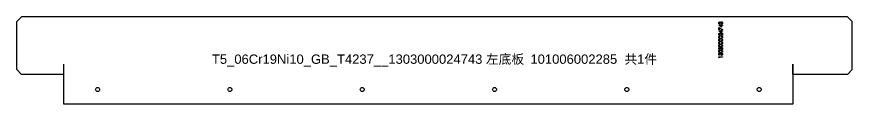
# Model space of a CAD drawing. Extents: x -16 to 22649, y -4599 to 814.
# Drawn here: x 13115 to 13797, y -947 to -876 of the extents above; entities that cross this region are included whole.
import ezdxf

# ---------------------------------------------------------------- set-up
doc = ezdxf.new("R2010")
doc.units = 0
doc.header["$MEASUREMENT"] = 0
doc.linetypes.add('CENTERX2', pattern=[20.32, 12.7, -2.54, 2.54, -2.54])
doc.layers.get('0').update_dxf_attribs({"linetype": 'CONTINUOUS'})
for name, color, linetype in [('1', 6, 'CENTERX2'), ('S1', 7, 'CONTINUOUS'), ('SLD-0', 7, 'CONTINUOUS')]:
    doc.layers.add(name, color=color, linetype=linetype)
doc.styles.get("Standard").update_dxf_attribs({"font": 'arial.ttf'})

# ---------------------------------------------------------------- blocks, each defined once
blk = doc.blocks.new('1303000024743_左底板_10100600')
at = {"layer": '1', "color": 6, "linetype": 'CONTINUOUS', "flags": 128}
for points in [[(232.71, 42.75), (232.71, 42.48), (232.71, 42.48), (232.62, 42.5), (232.53, 42.53), (232.45, 42.57), (232.38, 42.6), (232.31, 42.65), (232.25, 42.7), (232.19, 42.75), (232.14, 42.81), (232.09, 42.87), (232.05, 42.93), (232.02, 43), (231.99, 43.07), (231.97, 43.14), (231.95, 43.22), (231.94, 43.29), (231.94, 43.37), (231.94, 43.37), (231.95, 43.49), (231.97, 43.6), (232, 43.71), (232.05, 43.82), (232.1, 43.92), (232.17, 44), (232.25, 44.07), (232.34, 44.14), (232.43, 44.19), (232.52, 44.22), (232.62, 44.24), (232.72, 44.25), (232.72, 44.25), (232.81, 44.24), (232.9, 44.23), (232.99, 44.2), (233.07, 44.16), (233.14, 44.11), (233.21, 44.05), (233.28, 43.98), (233.34, 43.9), (233.34, 43.9), (233.38, 43.99), (233.44, 44.08), (233.51, 44.16), (233.59, 44.23), (233.59, 44.23), (233.65, 44.27), (233.71, 44.3), (233.78, 44.33), (233.84, 44.36), (233.91, 44.38), (233.98, 44.39), (234.05, 44.4), (234.12, 44.4), (234.12, 44.4), (234.25, 44.4), (234.37, 44.37), (234.49, 44.33), (234.61, 44.27), (234.72, 44.19), (234.81, 44.11), (234.9, 44.01), (234.97, 43.89), (235.02, 43.77), (235.06, 43.64), (235.08, 43.51), (235.09, 43.37), (235.09, 43.37), (235.09, 43.27), (235.08, 43.18), (235.06, 43.09), (235.04, 43.01), (235, 42.93), (234.97, 42.85), (234.92, 42.78), (234.87, 42.71), (234.81, 42.65), (234.74, 42.59), (234.67, 42.54), (234.59, 42.49), (234.5, 42.45), (234.41, 42.42), (234.31, 42.39), (234.21, 42.37), (234.21, 42.37), (234.21, 42.63), (234.21, 42.63), (234.28, 42.66), (234.34, 42.68), (234.4, 42.71), (234.46, 42.73), (234.5, 42.76), (234.55, 42.8), (234.59, 42.83), (234.62, 42.87), (234.62, 42.87), (234.66, 42.92), (234.69, 42.98), (234.72, 43.03), (234.74, 43.09), (234.76, 43.16), (234.77, 43.23), (234.78, 43.3), (234.78, 43.37), (234.78, 43.37), (234.78, 43.46), (234.77, 43.54), (234.76, 43.61), (234.74, 43.68), (234.71, 43.75), (234.68, 43.81), (234.64, 43.87), (234.6, 43.93), (234.55, 43.97), (234.5, 44.02), (234.44, 44.05), (234.39, 44.08), (234.33, 44.11), (234.27, 44.12), (234.21, 44.13), (234.15, 44.13), (234.15, 44.13), (234.07, 44.13), (233.99, 44.11), (233.91, 44.08), (233.83, 44.03), (233.76, 43.97), (233.7, 43.91), (233.65, 43.83), (233.61, 43.75), (233.59, 43.71), (233.57, 43.65), (233.56, 43.59), (233.55, 43.53), (233.54, 43.46), (233.53, 43.38), (233.52, 43.3), (233.52, 43.21), (233.52, 43.21), (233.21, 43.21), (233.21, 43.21), (233.2, 43.32), (233.19, 43.43), (233.17, 43.53), (233.14, 43.63), (233.1, 43.71), (233.06, 43.79), (233.01, 43.85), (232.96, 43.9), (232.9, 43.93), (232.84, 43.96), (232.78, 43.98), (232.72, 43.98), (232.72, 43.98), (232.67, 43.98), (232.62, 43.97), (232.58, 43.96), (232.54, 43.94), (232.5, 43.91), (232.46, 43.88), (232.42, 43.85), (232.39, 43.81), (232.35, 43.77), (232.33, 43.72), (232.3, 43.67), (232.28, 43.62), (232.27, 43.56), (232.26, 43.5), (232.25, 43.44), (232.25, 43.38), (232.25, 43.38), (232.25, 43.28), (232.27, 43.18), (232.31, 43.09), (232.35, 43.01), (232.38, 42.97), (232.41, 42.94), (232.45, 42.9), (232.49, 42.87), (232.54, 42.84), (232.59, 42.81), (232.65, 42.78), (232.71, 42.75)], [(231.94, 41.7), (231.94, 41.75), (231.94, 41.75), (234.02, 41.75), (234.02, 41.75), (234.02, 42.1), (234.02, 42.1), (234.32, 42.1), (234.32, 42.1), (234.32, 41.75), (234.32, 41.75), (235.02, 41.75), (235.02, 41.75), (235.02, 41.48), (235.02, 41.48), (234.32, 41.48), (234.32, 41.48), (234.32, 40.06), (234.32, 40.06), (231.94, 41.7)], [(234.02, 41.48), (232.71, 41.48), (232.71, 41.48), (234.02, 40.59), (234.02, 40.59), (234.02, 41.48)], [(231.94, 37.08), (231.94, 37.13), (231.94, 37.13), (234.02, 37.13), (234.02, 37.13), (234.02, 37.48), (234.02, 37.48), (234.32, 37.48), (234.32, 37.48), (234.32, 37.13), (234.32, 37.13), (235.02, 37.13), (235.02, 37.13), (235.02, 36.87), (235.02, 36.87), (234.32, 36.87), (234.32, 36.87), (234.32, 35.44), (234.32, 35.44), (231.94, 37.08)], [(232.94, 33.52), (232.94, 33.25), (232.94, 33.25), (232.83, 33.26), (232.73, 33.27), (232.63, 33.3), (232.54, 33.33), (232.45, 33.37), (232.37, 33.42), (232.29, 33.48), (232.22, 33.54), (232.15, 33.61), (232.1, 33.69), (232.05, 33.77), (232.01, 33.85), (231.98, 33.94), (231.96, 34.03), (231.94, 34.13), (231.94, 34.23), (231.94, 34.23), (231.94, 34.33), (231.96, 34.42), (231.98, 34.51), (232, 34.6), (232.04, 34.67), (232.09, 34.75), (232.14, 34.82), (232.2, 34.88), (232.27, 34.94), (232.34, 34.99), (232.42, 35.04), (232.49, 35.07), (232.57, 35.1), (232.66, 35.12), (232.74, 35.13), (232.83, 35.13), (232.83, 35.13), (232.96, 35.13), (233.08, 35.1), (233.19, 35.07), (233.31, 35.01), (233.36, 34.98), (233.43, 34.93), (233.49, 34.88), (233.57, 34.83), (233.64, 34.76), (233.73, 34.69), (233.81, 34.61), (233.91, 34.53), (233.91, 34.53), (234.71, 33.78), (234.71, 33.78), (234.71, 35.17), (234.71, 35.17), (235.02, 35.17), (235.02, 35.17), (235.02, 33.13), (235.02, 33.13), (233.77, 34.3), (233.77, 34.3), (233.69, 34.38), (233.6, 34.46), (233.53, 34.53), (233.45, 34.59), (233.39, 34.64), (233.33, 34.69), (233.28, 34.73), (233.23, 34.76), (233.14, 34.81), (233.05, 34.84), (232.95, 34.86), (232.85, 34.87), (232.85, 34.87), (232.79, 34.86), (232.73, 34.85), (232.68, 34.84), (232.62, 34.82), (232.57, 34.79), (232.52, 34.76), (232.47, 34.72), (232.43, 34.68), (232.38, 34.63), (232.35, 34.58), (232.32, 34.52), (232.29, 34.47), (232.27, 34.41), (232.26, 34.35), (232.25, 34.28), (232.25, 34.21), (232.25, 34.21), (232.25, 34.14), (232.26, 34.08), (232.27, 34.01), (232.29, 33.95), (232.32, 33.89), (232.35, 33.84), (232.39, 33.79), (232.43, 33.74), (232.48, 33.69), (232.53, 33.65), (232.59, 33.62), (232.65, 33.59), (232.71, 33.56), (232.78, 33.54), (232.86, 33.53), (232.94, 33.52)], [(232.02, 37.94), (232.02, 39.79), (232.02, 39.79), (235.09, 38.21), (235.09, 38.21), (234.96, 37.98), (234.96, 37.98), (232.32, 39.33), (232.32, 39.33), (232.32, 37.94), (232.32, 37.94), (232.02, 37.94)], [(234.02, 36.87), (232.71, 36.87), (232.71, 36.87), (234.02, 35.97), (234.02, 35.97), (234.02, 36.87)], [(233.52, 30.83), (233.37, 30.83), (233.24, 30.83), (233.11, 30.85), (232.99, 30.86), (232.88, 30.88), (232.78, 30.9), (232.68, 30.92), (232.6, 30.95), (232.52, 30.99), (232.45, 31.02), (232.38, 31.06), (232.31, 31.11), (232.25, 31.15), (232.2, 31.2), (232.15, 31.26), (232.11, 31.31), (232.07, 31.37), (232.03, 31.43), (232, 31.49), (231.98, 31.56), (231.96, 31.62), (231.95, 31.69), (231.94, 31.76), (231.94, 31.83), (231.94, 31.83), (231.94, 31.9), (231.95, 31.97), (231.96, 32.04), (231.98, 32.11), (232, 32.17), (232.03, 32.23), (232.07, 32.3), (232.11, 32.36), (232.15, 32.41), (232.2, 32.47), (232.26, 32.52), (232.32, 32.57), (232.38, 32.61), (232.45, 32.65), (232.53, 32.69), (232.61, 32.73), (232.7, 32.76), (232.8, 32.79), (232.9, 32.81), (233.01, 32.83), (233.12, 32.85), (233.25, 32.86), (233.38, 32.86), (233.52, 32.87), (233.52, 32.87), (233.65, 32.86), (233.78, 32.86), (233.91, 32.85), (234.02, 32.83), (234.13, 32.81), (234.24, 32.79), (234.33, 32.76), (234.42, 32.73), (234.5, 32.69), (234.57, 32.66), (234.64, 32.62), (234.71, 32.57), (234.77, 32.52), (234.83, 32.47), (234.88, 32.42), (234.92, 32.36), (234.96, 32.3), (235, 32.24), (235.03, 32.17), (235.05, 32.11), (235.07, 32.04), (235.08, 31.97), (235.09, 31.9), (235.09, 31.83), (235.09, 31.83), (235.09, 31.76), (235.08, 31.69), (235.07, 31.62), (235.05, 31.56), (235.03, 31.49), (235, 31.43), (234.97, 31.37), (234.93, 31.31), (234.88, 31.26), (234.83, 31.21), (234.78, 31.16), (234.72, 31.11), (234.66, 31.07), (234.59, 31.03), (234.51, 30.99), (234.43, 30.96), (234.35, 30.93), (234.25, 30.9), (234.15, 30.88), (234.04, 30.86), (233.92, 30.85), (233.8, 30.83), (233.66, 30.83), (233.52, 30.83)], [(233.52, 28.52), (233.37, 28.52), (233.24, 28.53), (233.11, 28.54), (232.99, 28.55), (232.88, 28.57), (232.78, 28.59), (232.68, 28.62), (232.6, 28.65), (232.52, 28.68), (232.45, 28.72), (232.38, 28.76), (232.31, 28.8), (232.25, 28.85), (232.2, 28.9), (232.15, 28.95), (232.11, 29), (232.07, 29.06), (232.03, 29.12), (232, 29.19), (231.98, 29.25), (231.96, 29.32), (231.95, 29.38), (231.94, 29.45), (231.94, 29.52), (231.94, 29.52), (231.94, 29.59), (231.95, 29.66), (231.96, 29.73), (231.98, 29.8), (232, 29.86), (232.03, 29.93), (232.07, 29.99), (232.11, 30.05), (232.15, 30.11), (232.2, 30.16), (232.26, 30.21), (232.32, 30.26), (232.38, 30.3), (232.45, 30.35), (232.53, 30.38), (232.61, 30.42), (232.7, 30.45), (232.8, 30.48), (232.9, 30.5), (233.01, 30.52), (233.12, 30.54), (233.25, 30.55), (233.38, 30.56), (233.52, 30.56), (233.52, 30.56), (233.65, 30.56), (233.78, 30.55), (233.91, 30.54), (234.02, 30.52), (234.13, 30.51), (234.24, 30.48), (234.33, 30.45), (234.42, 30.42), (234.5, 30.39), (234.57, 30.35), (234.64, 30.31), (234.71, 30.26), (234.77, 30.21), (234.83, 30.16), (234.88, 30.11), (234.92, 30.05), (234.96, 29.99), (235, 29.93), (235.03, 29.86), (235.05, 29.8), (235.07, 29.73), (235.08, 29.66), (235.09, 29.59), (235.09, 29.52), (235.09, 29.52), (235.09, 29.45), (235.08, 29.38), (235.07, 29.32), (235.05, 29.25), (235.03, 29.19), (235, 29.13), (234.97, 29.07), (234.93, 29.01), (234.88, 28.95), (234.83, 28.9), (234.78, 28.85), (234.72, 28.8), (234.66, 28.76), (234.59, 28.72), (234.51, 28.68), (234.43, 28.65), (234.35, 28.62), (234.25, 28.59), (234.15, 28.57), (234.04, 28.55), (233.92, 28.54), (233.8, 28.53), (233.66, 28.52), (233.52, 28.52)], [(233.52, 26.21), (233.37, 26.21), (233.24, 26.22), (233.11, 26.23), (232.99, 26.24), (232.88, 26.26), (232.78, 26.28), (232.68, 26.31), (232.6, 26.34), (232.52, 26.37), (232.45, 26.41), (232.38, 26.45), (232.31, 26.49), (232.25, 26.54), (232.2, 26.59), (232.15, 26.64), (232.11, 26.7), (232.07, 26.76), (232.03, 26.82), (232, 26.88), (231.98, 26.94), (231.96, 27.01), (231.95, 27.08), (231.94, 27.14), (231.94, 27.21), (231.94, 27.21), (231.94, 27.29), (231.95, 27.36), (231.96, 27.42), (231.98, 27.49), (232, 27.56), (232.03, 27.62), (232.07, 27.68), (232.11, 27.74), (232.15, 27.8), (232.2, 27.85), (232.26, 27.9), (232.32, 27.95), (232.38, 28), (232.45, 28.04), (232.53, 28.08), (232.61, 28.11), (232.7, 28.15), (232.8, 28.17), (232.9, 28.2), (233.01, 28.22), (233.12, 28.23), (233.25, 28.24), (233.38, 28.25), (233.52, 28.25), (233.52, 28.25), (233.65, 28.25), (233.78, 28.24), (233.91, 28.23), (234.02, 28.22), (234.13, 28.2), (234.24, 28.17), (234.33, 28.15), (234.42, 28.12), (234.5, 28.08), (234.57, 28.04), (234.64, 28), (234.71, 27.95), (234.77, 27.91), (234.83, 27.85), (234.88, 27.8), (234.92, 27.74), (234.96, 27.68), (235, 27.62), (235.03, 27.56), (235.05, 27.49), (235.07, 27.43), (235.08, 27.36), (235.09, 27.29), (235.09, 27.21), (235.09, 27.21), (235.09, 27.14), (235.08, 27.08), (235.07, 27.01), (235.05, 26.94), (235.03, 26.88), (235, 26.82), (234.97, 26.76), (234.93, 26.7), (234.88, 26.64), (234.83, 26.59), (234.78, 26.54), (234.72, 26.49), (234.66, 26.45), (234.59, 26.41), (234.51, 26.37), (234.43, 26.34), (234.35, 26.31), (234.25, 26.28), (234.15, 26.26), (234.04, 26.24), (233.92, 26.23), (233.8, 26.22), (233.66, 26.21), (233.52, 26.21)], [(233.52, 31.1), (233.64, 31.1), (233.75, 31.1), (233.85, 31.11), (233.95, 31.12), (234.04, 31.13), (234.13, 31.15), (234.2, 31.17), (234.27, 31.19), (234.33, 31.21), (234.39, 31.24), (234.44, 31.27), (234.49, 31.3), (234.54, 31.34), (234.58, 31.38), (234.62, 31.42), (234.65, 31.46), (234.71, 31.55), (234.75, 31.64), (234.78, 31.74), (234.78, 31.84), (234.78, 31.84), (234.78, 31.94), (234.75, 32.03), (234.71, 32.13), (234.66, 32.22), (234.62, 32.26), (234.58, 32.3), (234.54, 32.34), (234.5, 32.37), (234.45, 32.4), (234.39, 32.43), (234.33, 32.46), (234.27, 32.48), (234.27, 32.48), (234.19, 32.51), (234.11, 32.53), (234.02, 32.55), (233.92, 32.57), (233.83, 32.58), (233.73, 32.59), (233.62, 32.59), (233.52, 32.6), (233.52, 32.6), (233.41, 32.59), (233.3, 32.59), (233.21, 32.58), (233.11, 32.57), (233.02, 32.56), (232.94, 32.54), (232.86, 32.52), (232.79, 32.5), (232.72, 32.47), (232.66, 32.44), (232.6, 32.41), (232.55, 32.38), (232.5, 32.34), (232.45, 32.3), (232.41, 32.26), (232.38, 32.22), (232.32, 32.13), (232.28, 32.03), (232.25, 31.94), (232.25, 31.84), (232.25, 31.84), (232.25, 31.74), (232.28, 31.64), (232.32, 31.55), (232.38, 31.46), (232.41, 31.42), (232.45, 31.38), (232.49, 31.34), (232.54, 31.3), (232.59, 31.27), (232.64, 31.24), (232.7, 31.21), (232.76, 31.19), (232.83, 31.17), (232.91, 31.15), (232.99, 31.13), (233.08, 31.12), (233.18, 31.11), (233.28, 31.1), (233.39, 31.1), (233.52, 31.1)], [(233.52, 28.79), (233.64, 28.79), (233.75, 28.79), (233.85, 28.8), (233.95, 28.81), (234.04, 28.82), (234.13, 28.84), (234.2, 28.86), (234.27, 28.88), (234.33, 28.91), (234.39, 28.93), (234.44, 28.96), (234.49, 28.99), (234.54, 29.03), (234.58, 29.07), (234.62, 29.11), (234.65, 29.15), (234.71, 29.24), (234.75, 29.34), (234.78, 29.43), (234.78, 29.53), (234.78, 29.53), (234.78, 29.63), (234.75, 29.73), (234.71, 29.82), (234.66, 29.91), (234.62, 29.95), (234.58, 29.99), (234.54, 30.03), (234.5, 30.06), (234.45, 30.1), (234.39, 30.12), (234.33, 30.15), (234.27, 30.18), (234.27, 30.18), (234.19, 30.2), (234.11, 30.23), (234.02, 30.24), (233.92, 30.26), (233.83, 30.27), (233.73, 30.28), (233.62, 30.29), (233.52, 30.29), (233.52, 30.29), (233.41, 30.29), (233.3, 30.28), (233.21, 30.27), (233.11, 30.26), (233.02, 30.25), (232.94, 30.23), (232.86, 30.21), (232.79, 30.19), (232.72, 30.16), (232.66, 30.13), (232.6, 30.1), (232.55, 30.07), (232.5, 30.03), (232.45, 29.99), (232.41, 29.95), (232.38, 29.91), (232.32, 29.82), (232.28, 29.73), (232.25, 29.63), (232.25, 29.53), (232.25, 29.53), (232.25, 29.43), (232.28, 29.34), (232.32, 29.24), (232.38, 29.15), (232.41, 29.11), (232.45, 29.07), (232.49, 29.03), (232.54, 29), (232.59, 28.96), (232.64, 28.93), (232.7, 28.91), (232.76, 28.88), (232.83, 28.86), (232.91, 28.84), (232.99, 28.82), (233.08, 28.81), (233.18, 28.8), (233.28, 28.79), (233.39, 28.79), (233.52, 28.79)], [(233.52, 26.48), (233.64, 26.48), (233.75, 26.49), (233.85, 26.49), (233.95, 26.5), (234.04, 26.52), (234.13, 26.53), (234.2, 26.55), (234.27, 26.57), (234.33, 26.6), (234.39, 26.62), (234.44, 26.65), (234.49, 26.69), (234.54, 26.72), (234.58, 26.76), (234.62, 26.8), (234.65, 26.84), (234.71, 26.94), (234.75, 27.03), (234.78, 27.13), (234.78, 27.22), (234.78, 27.22), (234.78, 27.32), (234.75, 27.42), (234.71, 27.51), (234.66, 27.6), (234.62, 27.64), (234.58, 27.68), (234.54, 27.72), (234.5, 27.76), (234.45, 27.79), (234.39, 27.82), (234.33, 27.84), (234.27, 27.87), (234.27, 27.87), (234.19, 27.89), (234.11, 27.92), (234.02, 27.94), (233.92, 27.95), (233.83, 27.96), (233.73, 27.97), (233.62, 27.98), (233.52, 27.98), (233.52, 27.98), (233.41, 27.98), (233.3, 27.98), (233.21, 27.97), (233.11, 27.96), (233.02, 27.94), (232.94, 27.92), (232.86, 27.9), (232.79, 27.88), (232.72, 27.85), (232.66, 27.82), (232.6, 27.79), (232.55, 27.76), (232.5, 27.72), (232.45, 27.68), (232.41, 27.64), (232.38, 27.6), (232.32, 27.51), (232.28, 27.42), (232.25, 27.32), (232.25, 27.22), (232.25, 27.22), (232.25, 27.12), (232.28, 27.03), (232.32, 26.93), (232.38, 26.84), (232.41, 26.8), (232.45, 26.76), (232.49, 26.72), (232.54, 26.69), (232.59, 26.66), (232.64, 26.63), (232.7, 26.6), (232.76, 26.57), (232.83, 26.55), (232.91, 26.53), (232.99, 26.52), (233.08, 26.5), (233.18, 26.49), (233.28, 26.49), (233.39, 26.48), (233.52, 26.48)], [(233.52, 23.9), (233.37, 23.91), (233.24, 23.91), (233.11, 23.92), (232.99, 23.94), (232.88, 23.95), (232.78, 23.98), (232.68, 24), (232.6, 24.03), (232.52, 24.06), (232.45, 24.1), (232.38, 24.14), (232.31, 24.18), (232.25, 24.23), (232.2, 24.28), (232.15, 24.33), (232.11, 24.39), (232.07, 24.45), (232.03, 24.51), (232, 24.57), (231.98, 24.63), (231.96, 24.7), (231.95, 24.77), (231.94, 24.84), (231.94, 24.91), (231.94, 24.91), (231.94, 24.98), (231.95, 25.05), (231.96, 25.12), (231.98, 25.18), (232, 25.25), (232.03, 25.31), (232.07, 25.37), (232.11, 25.43), (232.15, 25.49), (232.2, 25.54), (232.26, 25.6), (232.32, 25.64), (232.38, 25.69), (232.45, 25.73), (232.53, 25.77), (232.61, 25.81), (232.7, 25.84), (232.8, 25.87), (232.9, 25.89), (233.01, 25.91), (233.12, 25.92), (233.25, 25.93), (233.38, 25.94), (233.52, 25.94), (233.52, 25.94), (233.65, 25.94), (233.78, 25.93), (233.91, 25.92), (234.02, 25.91), (234.13, 25.89), (234.24, 25.87), (234.33, 25.84), (234.42, 25.81), (234.5, 25.77), (234.57, 25.73), (234.64, 25.69), (234.71, 25.65), (234.77, 25.6), (234.83, 25.55), (234.88, 25.49), (234.92, 25.43), (234.96, 25.37), (235, 25.31), (235.03, 25.25), (235.05, 25.18), (235.07, 25.12), (235.08, 25.05), (235.09, 24.98), (235.09, 24.91), (235.09, 24.91), (235.09, 24.84), (235.08, 24.77), (235.07, 24.7), (235.05, 24.64), (235.03, 24.57), (235, 24.51), (234.97, 24.45), (234.93, 24.39), (234.88, 24.34), (234.83, 24.28), (234.78, 24.23), (234.72, 24.19), (234.66, 24.14), (234.59, 24.1), (234.51, 24.07), (234.43, 24.03), (234.35, 24), (234.25, 23.98), (234.15, 23.95), (234.04, 23.94), (233.92, 23.92), (233.8, 23.91), (233.66, 23.91), (233.52, 23.9)], [(232.71, 21.98), (232.71, 21.71), (232.71, 21.71), (232.62, 21.74), (232.53, 21.76), (232.45, 21.8), (232.38, 21.84), (232.31, 21.88), (232.25, 21.93), (232.19, 21.98), (232.14, 22.04), (232.09, 22.1), (232.05, 22.16), (232.02, 22.23), (231.99, 22.3), (231.97, 22.37), (231.95, 22.45), (231.94, 22.52), (231.94, 22.6), (231.94, 22.6), (231.95, 22.72), (231.97, 22.83), (232, 22.94), (232.05, 23.05), (232.1, 23.15), (232.17, 23.23), (232.25, 23.31), (232.34, 23.37), (232.43, 23.42), (232.52, 23.45), (232.62, 23.47), (232.72, 23.48), (232.72, 23.48), (232.81, 23.48), (232.9, 23.46), (232.99, 23.43), (233.07, 23.39), (233.14, 23.34), (233.21, 23.28), (233.28, 23.21), (233.34, 23.13), (233.34, 23.13), (233.38, 23.23), (233.44, 23.31), (233.51, 23.39), (233.59, 23.46), (233.59, 23.46), (233.65, 23.5), (233.71, 23.53), (233.78, 23.57), (233.84, 23.59), (233.91, 23.61), (233.98, 23.62), (234.05, 23.63), (234.12, 23.63), (234.12, 23.63), (234.25, 23.63), (234.37, 23.6), (234.49, 23.56), (234.61, 23.5), (234.72, 23.42), (234.81, 23.34), (234.9, 23.24), (234.97, 23.13), (235.02, 23), (235.06, 22.88), (235.08, 22.74), (235.09, 22.6), (235.09, 22.6), (235.09, 22.5), (235.08, 22.41), (235.06, 22.32), (235.04, 22.24), (235, 22.16), (234.97, 22.08), (234.92, 22.01), (234.87, 21.94), (234.81, 21.88), (234.74, 21.82), (234.67, 21.77), (234.59, 21.72), (234.5, 21.68), (234.41, 21.65), (234.31, 21.62), (234.21, 21.6), (234.21, 21.6), (234.21, 21.87), (234.21, 21.87), (234.28, 21.89), (234.34, 21.91), (234.4, 21.94), (234.46, 21.97), (234.5, 22), (234.55, 22.03), (234.59, 22.06), (234.62, 22.1), (234.62, 22.1), (234.66, 22.15), (234.69, 22.21), (234.72, 22.26), (234.74, 22.32), (234.76, 22.39), (234.77, 22.46), (234.78, 22.53), (234.78, 22.6), (234.78, 22.6), (234.78, 22.69), (234.77, 22.77), (234.76, 22.84), (234.74, 22.91), (234.71, 22.98), (234.68, 23.04), (234.64, 23.1), (234.6, 23.16), (234.55, 23.21), (234.5, 23.25), (234.44, 23.28), (234.39, 23.31), (234.33, 23.34), (234.27, 23.35), (234.21, 23.36), (234.15, 23.37), (234.15, 23.37), (234.07, 23.36), (233.99, 23.34), (233.91, 23.31), (233.83, 23.26), (233.76, 23.21), (233.7, 23.14), (233.65, 23.07), (233.61, 22.98), (233.59, 22.94), (233.57, 22.88), (233.56, 22.83), (233.55, 22.76), (233.54, 22.69), (233.53, 22.61), (233.52, 22.53), (233.52, 22.44), (233.52, 22.44), (233.21, 22.44), (233.21, 22.44), (233.2, 22.55), (233.19, 22.66), (233.17, 22.76), (233.14, 22.86), (233.1, 22.94), (233.06, 23.02), (233.01, 23.08), (232.96, 23.13), (232.9, 23.16), (232.84, 23.19), (232.78, 23.21), (232.72, 23.21), (232.72, 23.21), (232.67, 23.21), (232.62, 23.2), (232.58, 23.19), (232.54, 23.17), (232.5, 23.15), (232.46, 23.12), (232.42, 23.08), (232.39, 23.04), (232.35, 23), (232.33, 22.95), (232.3, 22.9), (232.28, 22.85), (232.27, 22.79), (232.26, 22.73), (232.25, 22.67), (232.25, 22.61), (232.25, 22.61), (232.25, 22.51), (232.27, 22.41), (232.31, 22.32), (232.35, 22.24), (232.38, 22.2), (232.41, 22.17), (232.45, 22.13), (232.49, 22.1), (232.54, 22.07), (232.59, 22.04), (232.65, 22.01), (232.71, 21.98)], [(233.52, 19.29), (233.37, 19.29), (233.24, 19.3), (233.11, 19.31), (232.99, 19.32), (232.88, 19.34), (232.78, 19.36), (232.68, 19.39), (232.6, 19.42), (232.52, 19.45), (232.45, 19.49), (232.38, 19.53), (232.31, 19.57), (232.25, 19.62), (232.2, 19.66), (232.15, 19.72), (232.11, 19.77), (232.07, 19.83), (232.03, 19.89), (232, 19.96), (231.98, 20.02), (231.96, 20.08), (231.95, 20.15), (231.94, 20.22), (231.94, 20.29), (231.94, 20.29), (231.94, 20.36), (231.95, 20.43), (231.96, 20.5), (231.98, 20.57), (232, 20.63), (232.03, 20.7), (232.07, 20.76), (232.11, 20.82), (232.15, 20.87), (232.2, 20.93), (232.26, 20.98), (232.32, 21.03), (232.38, 21.07), (232.45, 21.12), (232.53, 21.15), (232.61, 21.19), (232.7, 21.22), (232.8, 21.25), (232.9, 21.27), (233.01, 21.29), (233.12, 21.31), (233.25, 21.32), (233.38, 21.32), (233.52, 21.33), (233.52, 21.33), (233.65, 21.32), (233.78, 21.32), (233.91, 21.31), (234.02, 21.29), (234.13, 21.27), (234.24, 21.25), (234.33, 21.22), (234.42, 21.19), (234.5, 21.16), (234.57, 21.12), (234.64, 21.08), (234.71, 21.03), (234.77, 20.98), (234.83, 20.93), (234.88, 20.88), (234.92, 20.82), (234.96, 20.76), (235, 20.7), (235.03, 20.63), (235.05, 20.57), (235.07, 20.5), (235.08, 20.43), (235.09, 20.36), (235.09, 20.29), (235.09, 20.29), (235.09, 20.22), (235.08, 20.15), (235.07, 20.08), (235.05, 20.02), (235.03, 19.96), (235, 19.89), (234.97, 19.83), (234.93, 19.78), (234.88, 19.72), (234.83, 19.67), (234.78, 19.62), (234.72, 19.57), (234.66, 19.53), (234.59, 19.49), (234.51, 19.45), (234.43, 19.42), (234.35, 19.39), (234.25, 19.36), (234.15, 19.34), (234.04, 19.32), (233.92, 19.31), (233.8, 19.3), (233.66, 19.29), (233.52, 19.29)], [(233.52, 24.17), (233.64, 24.17), (233.75, 24.18), (233.85, 24.19), (233.95, 24.2), (234.04, 24.21), (234.13, 24.23), (234.2, 24.24), (234.27, 24.27), (234.33, 24.29), (234.39, 24.32), (234.44, 24.35), (234.49, 24.38), (234.54, 24.41), (234.58, 24.45), (234.62, 24.49), (234.65, 24.54), (234.71, 24.63), (234.75, 24.72), (234.78, 24.82), (234.78, 24.92), (234.78, 24.92), (234.78, 25.02), (234.75, 25.11), (234.71, 25.2), (234.66, 25.29), (234.62, 25.34), (234.58, 25.38), (234.54, 25.41), (234.5, 25.45), (234.45, 25.48), (234.39, 25.51), (234.33, 25.54), (234.27, 25.56), (234.27, 25.56), (234.19, 25.59), (234.11, 25.61), (234.02, 25.63), (233.92, 25.65), (233.83, 25.66), (233.73, 25.67), (233.62, 25.67), (233.52, 25.67), (233.52, 25.67), (233.41, 25.67), (233.3, 25.67), (233.21, 25.66), (233.11, 25.65), (233.02, 25.63), (232.94, 25.62), (232.86, 25.6), (232.79, 25.57), (232.72, 25.55), (232.66, 25.52), (232.6, 25.49), (232.55, 25.45), (232.5, 25.42), (232.45, 25.38), (232.41, 25.34), (232.38, 25.29), (232.32, 25.2), (232.28, 25.11), (232.25, 25.01), (232.25, 24.92), (232.25, 24.92), (232.25, 24.82), (232.28, 24.72), (232.32, 24.63), (232.38, 24.54), (232.41, 24.49), (232.45, 24.45), (232.49, 24.41), (232.54, 24.38), (232.59, 24.35), (232.64, 24.32), (232.7, 24.29), (232.76, 24.27), (232.83, 24.24), (232.91, 24.23), (232.99, 24.21), (233.08, 24.2), (233.18, 24.19), (233.28, 24.18), (233.39, 24.17), (233.52, 24.17)], [(233.52, 19.56), (233.64, 19.56), (233.75, 19.56), (233.85, 19.57), (233.95, 19.58), (234.04, 19.59), (234.13, 19.61), (234.2, 19.63), (234.27, 19.65), (234.33, 19.67), (234.39, 19.7), (234.44, 19.73), (234.49, 19.76), (234.54, 19.8), (234.58, 19.84), (234.62, 19.88), (234.65, 19.92), (234.71, 20.01), (234.75, 20.11), (234.78, 20.2), (234.78, 20.3), (234.78, 20.3), (234.78, 20.4), (234.75, 20.5), (234.71, 20.59), (234.66, 20.68), (234.62, 20.72), (234.58, 20.76), (234.54, 20.8), (234.5, 20.83), (234.45, 20.86), (234.39, 20.89), (234.33, 20.92), (234.27, 20.94), (234.27, 20.94), (234.19, 20.97), (234.11, 20.99), (234.02, 21.01), (233.92, 21.03), (233.83, 21.04), (233.73, 21.05), (233.62, 21.06), (233.52, 21.06), (233.52, 21.06), (233.41, 21.06), (233.3, 21.05), (233.21, 21.04), (233.11, 21.03), (233.02, 21.02), (232.94, 21), (232.86, 20.98), (232.79, 20.96), (232.72, 20.93), (232.66, 20.9), (232.6, 20.87), (232.55, 20.84), (232.5, 20.8), (232.45, 20.76), (232.41, 20.72), (232.38, 20.68), (232.32, 20.59), (232.28, 20.49), (232.25, 20.4), (232.25, 20.3), (232.25, 20.3), (232.25, 20.2), (232.28, 20.1), (232.32, 20.01), (232.38, 19.92), (232.41, 19.88), (232.45, 19.84), (232.49, 19.8), (232.54, 19.76), (232.59, 19.73), (232.64, 19.7), (232.7, 19.68), (232.76, 19.65), (232.83, 19.63), (232.91, 19.61), (232.99, 19.59), (233.08, 19.58), (233.18, 19.57), (233.28, 19.56), (233.39, 19.56), (233.52, 19.56)], [(232.71, 17.37), (232.71, 17.1), (232.71, 17.1), (232.62, 17.12), (232.53, 17.15), (232.45, 17.18), (232.38, 17.22), (232.31, 17.26), (232.25, 17.31), (232.19, 17.36), (232.14, 17.42), (232.09, 17.48), (232.05, 17.55), (232.02, 17.61), (231.99, 17.68), (231.97, 17.76), (231.95, 17.83), (231.94, 17.91), (231.94, 17.99), (231.94, 17.99), (231.95, 18.11), (231.97, 18.22), (232, 18.33), (232.05, 18.43), (232.1, 18.53), (232.17, 18.62), (232.25, 18.69), (232.34, 18.75), (232.43, 18.8), (232.52, 18.84), (232.62, 18.86), (232.72, 18.87), (232.72, 18.87), (232.81, 18.86), (232.9, 18.84), (232.99, 18.82), (233.07, 18.78), (233.14, 18.73), (233.21, 18.67), (233.28, 18.6), (233.34, 18.52), (233.34, 18.52), (233.38, 18.61), (233.44, 18.7), (233.51, 18.77), (233.59, 18.84), (233.59, 18.84), (233.65, 18.88), (233.71, 18.92), (233.78, 18.95), (233.84, 18.98), (233.91, 18.99), (233.98, 19.01), (234.05, 19.02), (234.12, 19.02), (234.12, 19.02), (234.25, 19.01), (234.37, 18.99), (234.49, 18.94), (234.61, 18.88), (234.72, 18.81), (234.81, 18.72), (234.9, 18.62), (234.97, 18.51), (235.02, 18.39), (235.06, 18.26), (235.08, 18.12), (235.09, 17.98), (235.09, 17.98), (235.09, 17.89), (235.08, 17.79), (235.06, 17.7), (235.04, 17.62), (235, 17.54), (234.97, 17.46), (234.92, 17.39), (234.87, 17.32), (234.81, 17.26), (234.74, 17.2), (234.67, 17.15), (234.59, 17.11), (234.5, 17.07), (234.41, 17.03), (234.31, 17), (234.21, 16.98), (234.21, 16.98), (234.21, 17.25), (234.21, 17.25), (234.28, 17.27), (234.34, 17.3), (234.4, 17.32), (234.46, 17.35), (234.5, 17.38), (234.55, 17.41), (234.59, 17.45), (234.62, 17.49), (234.62, 17.49), (234.66, 17.54), (234.69, 17.59), (234.72, 17.65), (234.74, 17.71), (234.76, 17.77), (234.77, 17.84), (234.78, 17.91), (234.78, 17.99), (234.78, 17.99), (234.78, 18.07), (234.77, 18.15), (234.76, 18.23), (234.74, 18.3), (234.71, 18.36), (234.68, 18.43), (234.64, 18.49), (234.6, 18.54), (234.55, 18.59), (234.5, 18.63), (234.44, 18.67), (234.39, 18.7), (234.33, 18.72), (234.27, 18.74), (234.21, 18.75), (234.15, 18.75), (234.15, 18.75), (234.07, 18.74), (233.99, 18.72), (233.91, 18.69), (233.83, 18.65), (233.76, 18.59), (233.7, 18.52), (233.65, 18.45), (233.61, 18.37), (233.59, 18.32), (233.57, 18.27), (233.56, 18.21), (233.55, 18.15), (233.54, 18.07), (233.53, 18), (233.52, 17.92), (233.52, 17.83), (233.52, 17.83), (233.21, 17.83), (233.21, 17.83), (233.2, 17.94), (233.19, 18.04), (233.17, 18.15), (233.14, 18.24), (233.1, 18.33), (233.06, 18.4), (233.01, 18.46), (232.96, 18.51), (232.9, 18.55), (232.84, 18.58), (232.78, 18.59), (232.72, 18.6), (232.72, 18.6), (232.67, 18.59), (232.62, 18.59), (232.58, 18.57), (232.54, 18.55), (232.5, 18.53), (232.46, 18.5), (232.42, 18.47), (232.39, 18.43), (232.35, 18.38), (232.33, 18.33), (232.3, 18.28), (232.28, 18.23), (232.27, 18.18), (232.26, 18.12), (232.25, 18.06), (232.25, 17.99), (232.25, 17.99), (232.25, 17.89), (232.27, 17.8), (232.31, 17.71), (232.35, 17.63), (232.38, 17.59), (232.41, 17.55), (232.45, 17.52), (232.49, 17.48), (232.54, 17.45), (232.59, 17.42), (232.65, 17.39), (232.71, 17.37)], [(232.02, 15.31), (232.02, 15.87), (232.02, 15.87), (235.02, 15.87), (235.02, 15.87), (235.02, 15.6), (235.02, 15.6), (232.32, 15.6), (232.32, 15.6), (232.32, 15.13), (232.32, 15.13), (232.02, 15.31)]]:
    blk.add_lwpolyline(points, dxfattribs=at)
at = {"layer": 'SLD-0', "linetype": 'CONTINUOUS'}
for p, q in [((-337, 48.5), (-341, 44.5)), ((337, 48.5), (-337, 48.5)), ((341, 44.5), (337, 48.5)), ((-341, 5.5), (-341, 44.5)), ((341, 5.5), (341, 44.5)), ((-302.5, 10), (-302.6, 10)), ((-302.6, 1.5), (-302.6, 10)), ((-302.5, -22.76), (-302.5, 10)), ((292.5, 10), (292.6, 10)), ((292.5, 10), (292.5, -22.76)), ((292.6, 1.5), (292.6, 10)), ((-341, 5.5), (-337, 1.5)), ((-302.6, 1.5), (-337, 1.5)), ((337, 1.5), (292.6, 1.5)), ((337, 1.5), (341, 5.5)), ((292.5, -22.76), (-302.5, -22.76))]:
    blk.add_line(p, q, dxfattribs=at)
for centre in [(-275, -10.76), (-167, -10.76), (-59, -10.76), (49, -10.76), (157, -10.76), (265, -10.76)]:
    blk.add_circle(centre, 1.65, dxfattribs=at)
at = {"layer": 'S1', "color": 3, "insert": (0, 12.87), "char_height": 7.6, "attachment_point": 5}
blk.add_mtext('T5_06Cr19Ni10_GB_T4237__1303000024743 {\\fSimSun|b0|i0|c134|p2;左底板 }101006002285  {\\fSimSun|b0|i0|c134|p2;共}1{\\fSimSun|b0|i0|c134|p2;件}', dxfattribs=at)

msp = doc.modelspace()

# ---------------------------------------------------------------- block references
msp.add_blockref('1303000024743_左底板_10100600', (13455.76581, -924.10402))

doc.saveas('drawing.dxf')
